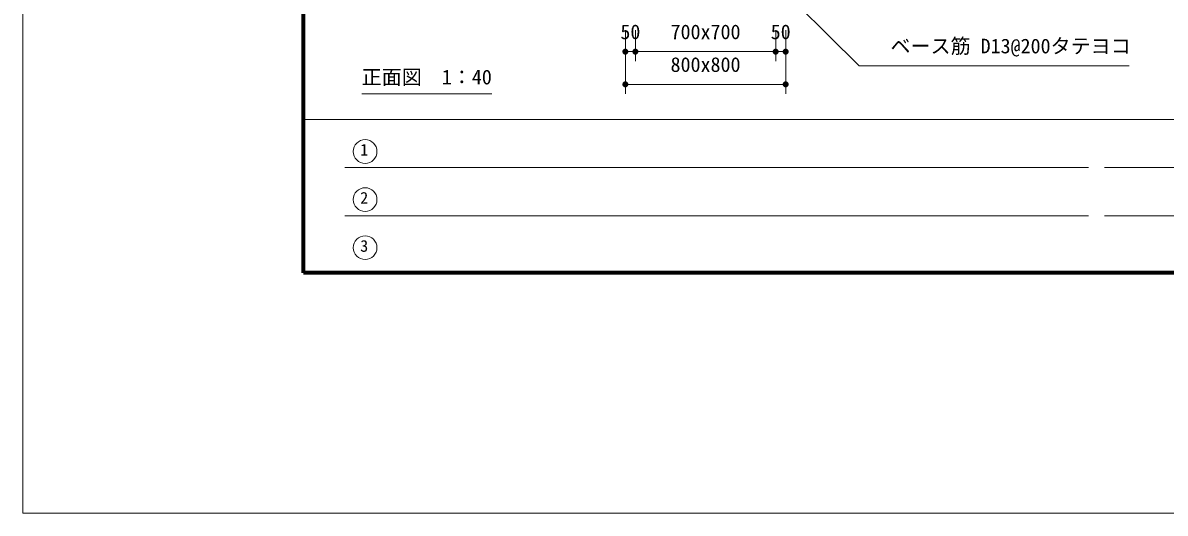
# Model space of a CAD drawing. Units: millimetres at full size, sheet at 1:40, with parts at other scales. Extents: x -800 to 17600, y -600 to 12480.
# Drawn here: x -800 to 4901, y -600 to 1847 of the extents above; entities that cross this region are included whole.
import ezdxf
from ezdxf.enums import TextEntityAlignment as Align

# ---------------------------------------------------------------- set-up
doc = ezdxf.new("R2010")
doc.units = ezdxf.units.MM
doc.header["$LTSCALE"] = 40
for name, color, linetype, lineweight in [('D-STR-DIM', 7, 'Continuous', 13), ('D-STR-HTXT', 7, 'Continuous', 13), ('D-STR-TXT', 7, 'Continuous', 13), ('D-TTL', 7, 'Continuous', 70), ('D-TTL-FRAM', 7, 'Continuous', 13), ('D-TTL-TXT', 7, 'Continuous', 13), ('V-nasSTD', 5, 'Continuous', 13)]:
    doc.layers.add(name, color=color, linetype=linetype, lineweight=lineweight)
doc.styles.add('ＭＳ ゴシック', font='')
doc.styles.get('ＭＳ ゴシック').set_extended_font_data('MS Gothic')

# ---------------------------------------------------------------- blocks, each defined once
blk = doc.blocks.new('filled_dot')
at = {"color": 0, "linetype": 'Continuous', "lineweight": -2, "const_width": 1.25}
blk.add_lwpolyline([(-0.625, 0, 1), (0.625, 0, 1)], format="xyb", close=True, dxfattribs=at)

msp = doc.modelspace()

# ---------------------------------------------------------------- linework, layer by layer
at = {"layer": 'D-STR-DIM'}
for p, q in [((2206.9, 1810.87), (2206.9, 1655.62)), ((2206.9, 1810.87), (2206.9, 1492.38)), ((2256.9, 1810.87), (2256.9, 1655.62)), ((2256.9, 1810.87), (2256.9, 1655.62)), ((2956.9, 1810.87), (2956.9, 1655.62)), ((2956.9, 1810.87), (2956.9, 1655.62)), ((3006.9, 1810.87), (3006.9, 1655.62)), ((3006.9, 1810.87), (3006.9, 1492.38)), ((2256.9, 1703.62), (2206.9, 1703.62)), ((2956.9, 1703.62), (2256.9, 1703.62)), ((3006.9, 1703.62), (2956.9, 1703.62)), ((3006.9, 1540.38), (2206.9, 1540.38))]:
    msp.add_line(p, q, dxfattribs=at)
at = {"layer": 'D-STR-HTXT'}
msp.add_lwpolyline([(2912.96, 2090.83), (3374.25, 1632.93), (3494.25, 1632.93), (4720.8, 1632.93)], dxfattribs=at)
at = {"layer": 'D-STR-TXT'}
msp.add_line((890.86, 1493.45), (1540.86, 1493.45), dxfattribs=at)
at = {"layer": 'D-TTL'}
msp.add_lwpolyline([(600, 600), (600, 11280), (16200, 11280), (16200, 600)], close=True, dxfattribs=at)
at = {"layer": 'D-TTL-FRAM'}
for p, q in [((600, 1364.88), (16200, 1364.88)), ((4518.45, 1124.88), (806.8, 1124.88)), ((5598.45, 1124.88), (4598.45, 1124.88)), ((4518.45, 884.88), (806.8, 884.88)), ((5598.45, 884.88), (4598.45, 884.88))]:
    msp.add_line(p, q, dxfattribs=at)
at = {"layer": 'D-TTL-TXT'}
for centre in [(907.97, 1205.06), (907.97, 965.06), (907.97, 725.06)]:
    msp.add_circle(centre, 59.22, dxfattribs=at)
at = {"layer": 'V-nasSTD'}
msp.add_lwpolyline([(-800, -600), (-800, 12480), (17600, 12480), (17600, -600)], close=True, dxfattribs=at)

# ---------------------------------------------------------------- block references
at = {"layer": 'D-STR-DIM', "xscale": 12, "yscale": 12}
for p in [(2206.9, 1703.62), (2256.9, 1703.62), (2956.9, 1703.62), (2206.9, 1540.38)]:
    msp.add_blockref('filled_dot', p, dxfattribs=at)
at = {"layer": 'D-STR-DIM', "xscale": 12, "yscale": 12, "rotation": 180}
for p in [(2256.9, 1703.62), (2956.9, 1703.62), (3006.9, 1703.62), (3006.9, 1540.38)]:
    msp.add_blockref('filled_dot', p, dxfattribs=at)

# ---------------------------------------------------------------- texts
at = {"layer": 'D-STR-DIM', "style": 'ＭＳ ゴシック'}
for s, p in [('50', (2231.9, 1839.13)), ('700x700', (2606.9, 1839.13)), ('50', (2981.9, 1839.13)), ('800x800', (2606.9, 1675.89))]:
    msp.add_text(s, height=73.31, dxfattribs=at).set_placement(p, align=Align.TOP_CENTER)
at = {"layer": 'D-STR-HTXT', "style": 'ＭＳ ゴシック'}
msp.add_text('ベース筋 D13@200タテヨコ', height=73.31, dxfattribs=at).set_placement((3529.76, 1768.44), align=Align.TOP_LEFT)
at = {"layer": 'D-STR-TXT', "style": 'ＭＳ ゴシック'}
msp.add_text('正面図\u30001：40', height=73.31, dxfattribs=at).set_placement((890.86, 1613.45), align=Align.TOP_LEFT)
at = {"layer": 'D-TTL-TXT', "style": 'ＭＳ ゴシック'}
for s, p in [('1', (883.53, 1167.04)), ('2', (883.53, 927.04)), ('3', (883.53, 687.04))]:
    msp.add_text(s, height=58.65, dxfattribs=at).set_placement(p, align=Align.BOTTOM_LEFT)

doc.saveas('drawing.dxf')
